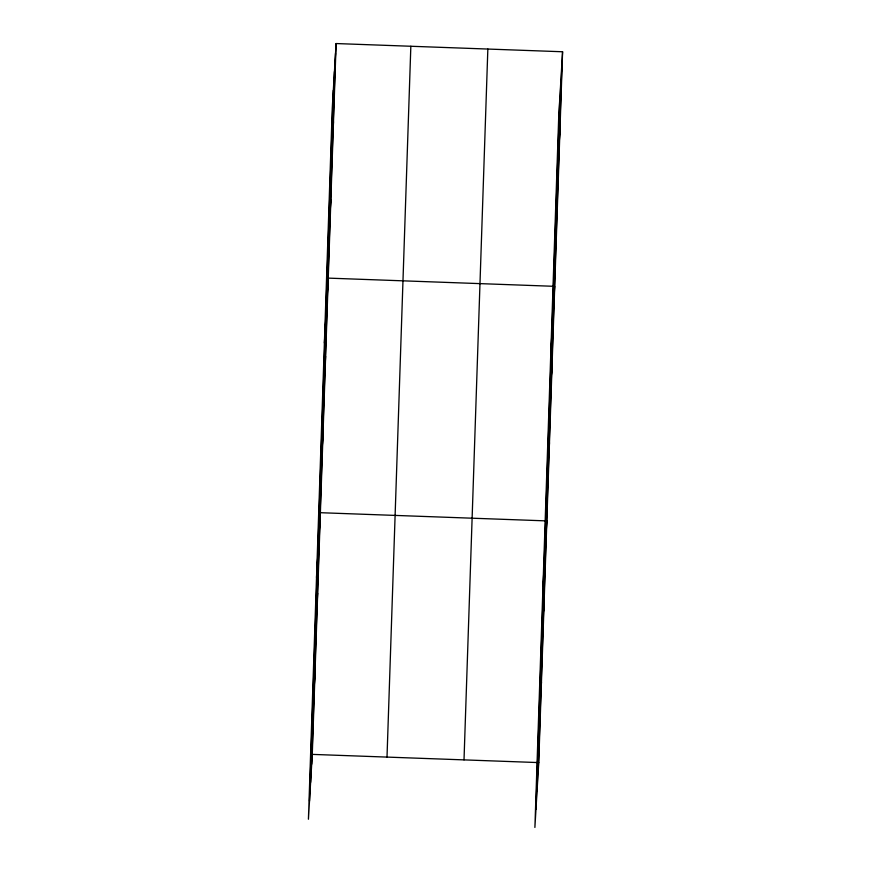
<?xml version="1.0" encoding="UTF-8"?>
<svg xmlns="http://www.w3.org/2000/svg" width="871" height="871" viewBox="0 0 871 871"><rect width="100%" height="100%" fill="white"/><g stroke="black" fill="none" stroke-linecap="round" stroke-linejoin="round"><path stroke-width="1.31" d="M309.499 801.091L333.332 90.257M310.609 782.387L334.442 71.553M311.687 764.226L335.52 53.403M336.108 43.55L332.254 108.407L308.421 819.241L312.275 754.384L336.108 43.55L562.579 51.759L538.746 762.593L534.892 827.45L558.725 116.616L562.579 51.759M387.007 757.095L410.84 46.261M464.014 759.882L487.847 49.048M535.97 809.301L559.803 98.467M537.08 790.596L560.913 79.762M538.158 772.435L561.991 61.601M332.907 131.586L333.484 121.744M330.283 209.78L330.871 199.938M324.393 342.989L328.247 278.121L553.357 286.287M325.035 366.168L325.623 356.315M322.412 444.352L322.999 434.509M316.521 577.56L320.376 512.703L545.486 520.858M317.098 603.113L317.675 593.26M314.398 683.67L314.975 673.816M559.367 139.796L559.955 129.953M556.743 217.99L557.331 208.136M550.853 351.198L554.707 286.33M551.506 374.367L552.094 364.524M548.882 452.561L549.47 442.718M542.992 585.769L546.846 520.902M543.558 611.311L544.146 601.469M540.858 691.879L541.446 682.026M312.275 754.384L538.746 762.593"/></g></svg>
